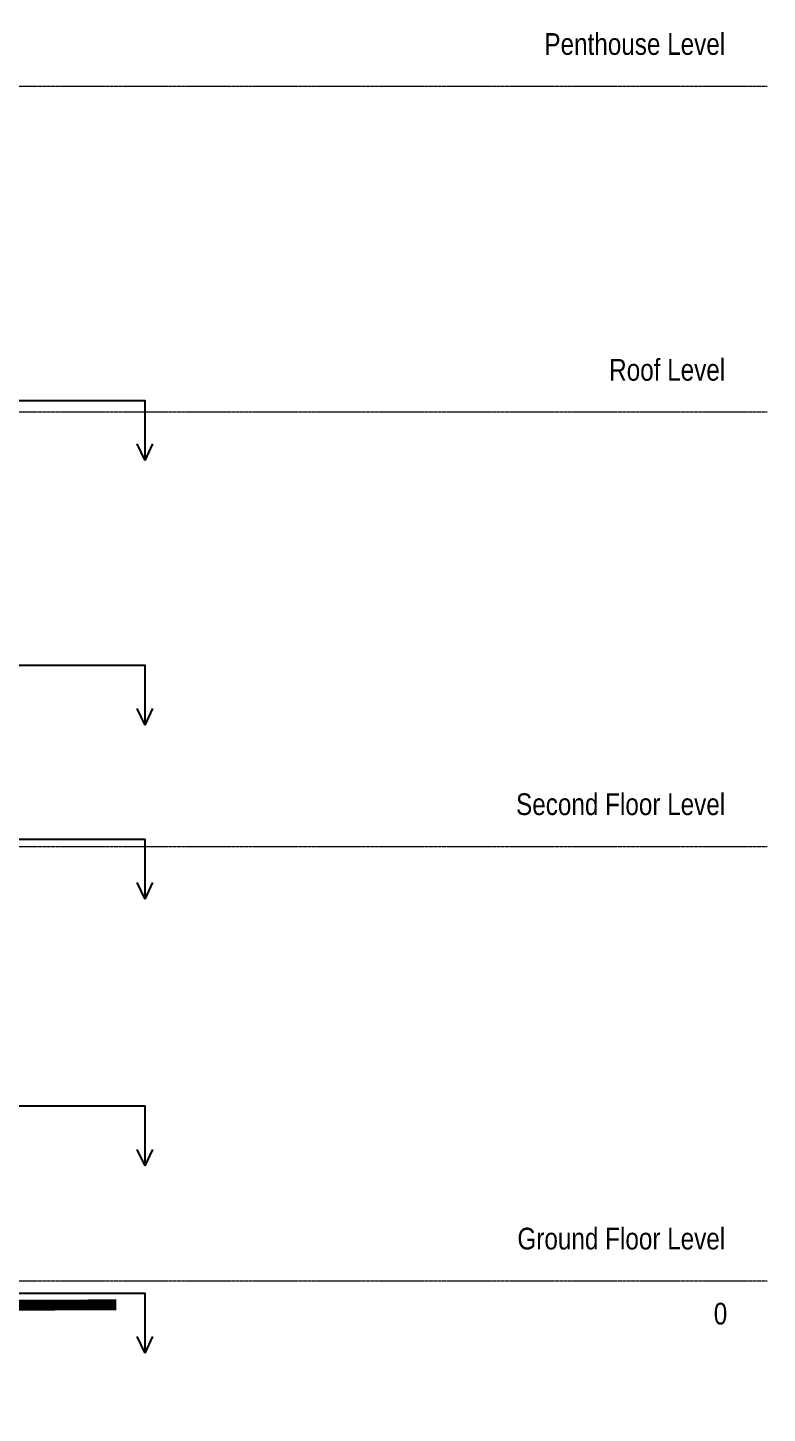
# Model space of a CAD drawing. Header units: millimetres. Extents: x -31954 to 493870, y 99509 to 604061.
# Drawn here: x 318977 to 325786, y 169602 to 182361 of the extents above; entities that cross this region are included whole.
import ezdxf

# ---------------------------------------------------------------- set-up
doc = ezdxf.new("R2010")
doc.units = ezdxf.units.MM
doc.header["$LTSCALE"] = 10
doc.linetypes.add('Center', pattern=[2, 1.25, -0.25, 0.25, -0.25])
doc.layers.add('A-FLOR-LEVL', color=6, linetype='Continuous', lineweight=9)
doc.layers.add('C-TOPO', color=2, linetype='Continuous', lineweight=9)
doc.styles.add('AnnoText', font='arial.ttf', dxfattribs={"width": 0.8, "height": 2})

msp = doc.modelspace()

# ---------------------------------------------------------------- linework, layer by layer
at = {"layer": 'A-FLOR-LEVL', "linetype": 'Center'}
for p, q in [((287753.2, 181822), (325785.7, 181822)), ((287753.2, 178822), (325785.7, 178822)), ((287753.2, 174822), (325785.7, 174822)), ((287753.2, 170822), (325785.7, 170822))]:
    msp.add_line(p, q, dxfattribs=at)
at = {"layer": 'C-TOPO', "const_width": 100}
msp.add_lwpolyline([(290305, 169651.9), (291220, 169651.9), (300755, 169651.9), (306135, 170085.3), (310755, 170562.3), (319115, 170597.9), (319792.4, 170600.8)], dxfattribs=at)
at = {"layer": 'Defpoints'}
for points in [[(320057.4, 178375.3), (320057.4, 178924.8), (290440.7, 178924.8), (290440.7, 178375.3)], [(320057.4, 178375.3), (319985.2, 178528.3)], [(320057.4, 178375.3), (320129.6, 178528.3)], [(320057.4, 175938.9), (320057.4, 176488.5), (290440.7, 176488.5), (290440.7, 175938.9)], [(320057.4, 175938.9), (319985.2, 176091.9)], [(320057.4, 175938.9), (320129.6, 176091.9)], [(320057.4, 174337.1), (320057.4, 174886.6), (290440.7, 174886.6), (290440.7, 174337.1)], [(320057.4, 174337.1), (319985.2, 174490.1)], [(320057.4, 174337.1), (320129.6, 174490.1)], [(320057.4, 171879.5), (320057.4, 172429), (290440.7, 172429), (290440.7, 171879.5)], [(320057.4, 171879.5), (319985.2, 172032.4)], [(320057.4, 171879.5), (320129.6, 172032.4)], [(320057.4, 170156.9), (320057.4, 170706.4), (290440.7, 170706.4), (290440.7, 170156.9)], [(320057.4, 170156.9), (319985.2, 170309.8)], [(320057.4, 170156.9), (320129.6, 170309.8)]]:
    msp.add_lwpolyline(points, dxfattribs=at)

# ---------------------------------------------------------------- texts
at = {"layer": 'A-FLOR-LEVL', "char_height": 200, "width": 3664.439, "attachment_point": 3, "line_spacing_factor": 0.938532, "style": 'AnnoText', "bg_fill": 3, "box_fill_scale": 1.25, "bg_fill_color": 0, "bg_fill_transparency": 0}
for s, insert in [('\\fArial|b0|i0|c0|p34|;Penthouse Level', (325398.4, 182310.6)), ('\\fArial|b0|i0|c0|p34|;Roof Level', (325398.4, 179310.6)), ('\\fArial|b0|i0|c0|p34|;Second Floor Level', (325398.4, 175310.6)), ('\\fArial|b0|i0|c0|p34|;Ground Floor Level', (325398.4, 171310.6)), ('\\fArial|b0|i0|c0|p34|;0', (325417.2, 170619.4))]:
    msp.add_mtext(s, dxfattribs=dict(at, insert=insert))

doc.saveas('drawing.dxf')
